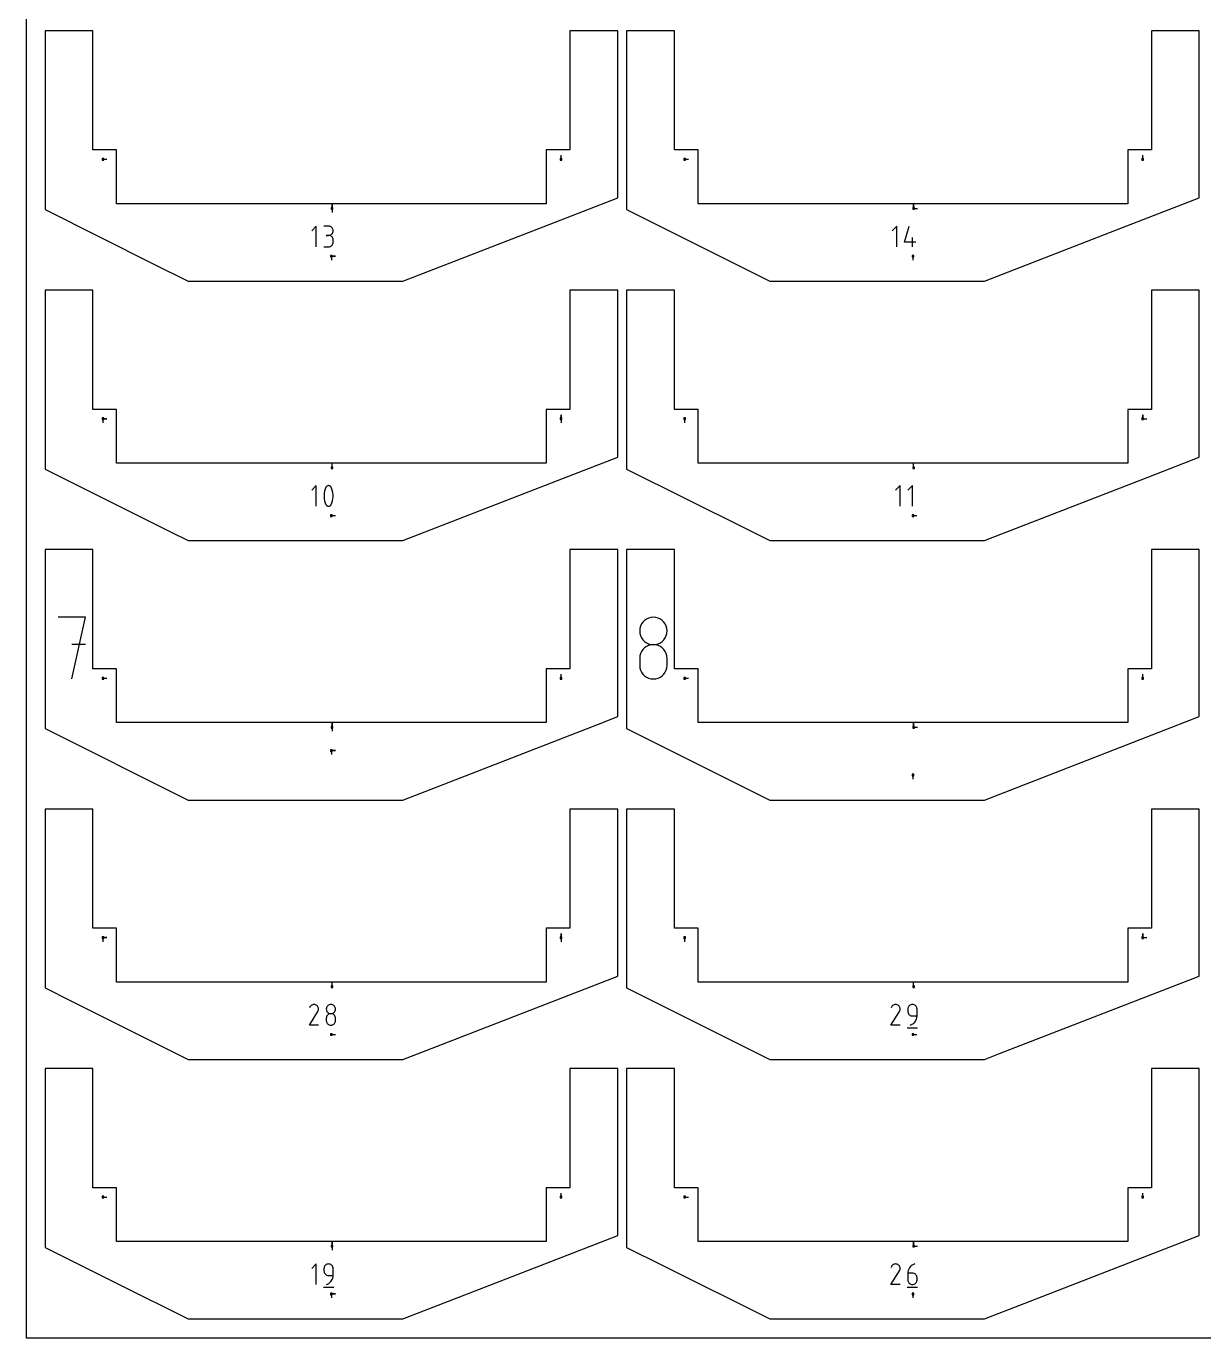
# Model space of a CAD drawing. Extents: x 0 to 800, y 0 to 1000.
# Drawn here: x 0 to 417.8, y 0 to 465.5 of the extents above; entities that cross this region are included whole.
import ezdxf

# ---------------------------------------------------------------- set-up
doc = ezdxf.new("R2010")
doc.units = 0

msp = doc.modelspace()

# ---------------------------------------------------------------- linework, layer by layer
at = {"layer": 'annotation', "color": 1}
for p, q in [((189.785636, 418.22689), (189.785636, 419.65564)), ((396.160648, 418.22689), (396.160648, 419.65564)), ((27.225626, 418.22689), (28.654376, 418.22689)), ((233.600639, 418.22689), (235.029389, 418.22689)), ((108.505631, 400.817306), (108.505631, 402.246056)), ((108.505631, 400.817306), (108.505631, 402.246056)), ((108.505631, 402.246056), (108.505631, 400.817306)), ((108.505631, 400.817306), (108.505631, 399.388556)), ((314.880643, 400.817306), (314.880643, 402.246056)), ((314.880643, 400.817306), (314.880643, 402.246056)), ((314.880643, 402.246056), (314.880643, 400.817306)), ((314.880643, 400.817306), (316.309393, 400.817306)), ((102.908386, 394.497622), (101.28196, 392.870738)), ((102.908386, 387.18169), (102.908386, 394.497622)), ((107.276221, 394.489134), (105.651631, 394.489134)), ((107.276221, 391.239954), (106.462779, 391.239954)), ((106.462779, 391.239954), (107.276221, 391.239954)), ((107.568407, 394.462908), (107.276221, 394.489134)), ((107.276221, 391.239954), (107.568407, 391.266186)), ((107.568407, 391.213728), (107.276221, 391.239954)), ((107.276221, 391.239954), (107.276221, 391.239954)), ((107.843345, 394.387328), (107.568407, 394.462908)), ((107.568407, 391.266186), (107.843345, 391.34181)), ((107.843345, 391.138148), (107.568407, 391.213728)), ((108.09646, 394.267044), (107.843345, 394.387328)), ((107.843345, 391.34181), (108.09646, 391.462214)), ((108.09646, 391.017863), (107.843345, 391.138148)), ((108.32318, 394.106702), (108.09646, 394.267044)), ((108.09646, 391.462214), (108.32318, 391.622788)), ((108.32318, 390.857522), (108.09646, 391.017863)), ((108.518933, 393.910953), (108.32318, 394.106702)), ((108.32318, 391.622788), (108.518933, 391.818922)), ((108.679145, 393.684443), (108.518933, 393.910953)), ((108.518933, 391.818922), (108.679145, 392.046004)), ((108.799244, 393.431822), (108.679145, 393.684443)), ((108.679145, 392.046004), (108.799244, 392.299425)), ((108.874657, 393.157737), (108.799244, 393.431822)), ((108.799244, 392.299425), (108.874657, 392.574573)), ((108.900811, 392.866838), (108.874657, 393.157737)), ((108.874657, 392.574573), (108.900811, 392.866838)), ((108.900811, 392.866838), (108.900811, 392.866838)), ((308.876906, 394.497622), (307.250481, 392.870738)), ((308.876906, 387.18169), (308.876906, 394.497622)), ((311.620151, 388.808115), (313.242448, 394.497622)), ((105.651631, 387.181919), (107.276221, 387.181919)), ((107.276221, 387.181919), (107.568407, 387.20813)), ((107.276221, 387.181919), (107.276221, 387.181919)), ((107.568407, 387.20813), (107.843345, 387.283672)), ((107.843345, 387.283672), (108.09646, 387.403908)), ((108.09646, 387.403908), (108.32318, 387.5642)), ((108.518933, 390.661772), (108.32318, 390.857522)), ((108.32318, 387.5642), (108.518933, 387.759912)), ((108.679145, 390.435263), (108.518933, 390.661772)), ((108.518933, 387.759912), (108.679145, 387.986406)), ((108.799244, 390.182641), (108.679145, 390.435263)), ((108.679145, 387.986406), (108.799244, 388.239046)), ((108.874657, 389.908557), (108.799244, 390.182641)), ((108.799244, 388.239046), (108.874657, 388.513195)), ((108.900811, 389.617658), (108.874657, 389.908557)), ((108.874657, 388.513195), (108.900811, 388.804215)), ((108.900811, 388.804215), (108.900811, 389.617658)), ((108.900811, 389.617658), (108.900811, 389.617658)), ((315.682315, 388.808115), (311.620151, 388.808115)), ((314.464675, 387.18169), (314.464675, 390.43087)), ((108.267506, 383.857514), (109.696256, 383.857514)), ((108.267506, 383.857514), (109.696256, 383.857514)), ((109.696256, 383.857514), (108.267506, 383.857514)), ((108.267506, 383.857514), (108.267506, 382.428764)), ((314.642519, 383.857514), (314.642518, 382.428764)), ((27.225626, 326.151887), (28.654376, 326.151887)), ((27.225626, 326.151887), (28.654376, 326.151887)), ((28.654376, 326.151887), (27.225626, 326.151887)), ((27.225626, 326.151887), (27.225626, 324.723137)), ((189.785636, 326.151887), (189.785636, 327.580637)), ((189.785636, 326.151887), (189.785636, 327.580637)), ((189.785636, 327.580637), (189.785636, 326.151887)), ((189.785636, 326.151887), (189.785636, 324.723137)), ((233.600639, 326.151887), (233.600638, 324.723137)), ((396.160648, 326.151887), (396.160648, 327.580637)), ((396.160648, 326.151887), (396.160648, 327.580637)), ((396.160648, 327.580637), (396.160648, 326.151887)), ((396.160648, 326.151887), (397.589398, 326.151887)), ((108.505631, 308.742303), (108.505631, 310.171053)), ((314.880643, 308.742303), (314.880643, 310.171053)), ((102.915565, 302.422618), (101.289139, 300.795734)), ((102.915565, 295.106686), (102.915565, 302.422618)), ((105.729473, 299.812878), (105.659362, 299.112244)), ((105.659362, 299.112244), (105.659362, 298.408718)), ((105.659362, 298.408718), (105.729473, 297.70771)), ((105.869694, 300.505209), (105.729473, 299.812878)), ((106.080025, 301.183824), (105.869694, 300.505209)), ((106.360468, 301.843314), (106.080025, 301.183824)), ((106.454907, 302.000363), (106.360468, 301.843314)), ((106.360468, 301.843314), (106.360468, 301.843314)), ((106.572604, 302.134196), (106.454907, 302.000363)), ((106.709661, 302.243519), (106.572604, 302.134196)), ((106.862181, 302.327036), (106.709661, 302.243519)), ((107.026267, 302.383452), (106.862181, 302.327036)), ((107.198022, 302.411471), (107.026267, 302.383452)), ((107.373549, 302.4098), (107.198022, 302.411471)), ((107.548952, 302.377142), (107.373549, 302.4098)), ((107.720334, 302.312202), (107.548952, 302.377142)), ((107.785941, 302.277726), (107.720334, 302.312202)), ((107.720334, 302.312202), (107.720334, 302.312202)), ((107.848898, 302.238125), (107.785941, 302.277726)), ((107.908898, 302.193714), (107.848898, 302.238125)), ((107.965636, 302.144806), (107.908898, 302.193714)), ((108.018805, 302.091713), (107.965636, 302.144806)), ((108.0681, 302.03475), (108.018805, 302.091713)), ((108.113214, 301.974231), (108.0681, 302.03475)), ((108.153843, 301.910467), (108.113214, 301.974231)), ((108.18968, 301.843773), (108.153843, 301.910467)), ((108.471482, 301.182924), (108.18968, 301.843773)), ((108.18968, 301.843773), (108.18968, 301.843773)), ((108.682833, 300.503289), (108.471482, 301.182924)), ((108.823734, 299.810278), (108.682833, 300.503289)), ((108.894184, 299.109304), (108.823734, 299.810278)), ((108.823734, 297.70511), (108.894184, 298.405778)), ((108.894184, 298.405778), (108.894184, 299.109304)), ((310.094775, 302.422618), (308.46835, 300.795734)), ((310.094775, 295.106686), (310.094775, 302.422618)), ((314.464675, 302.422618), (312.83825, 300.795734)), ((314.464675, 295.106686), (314.464675, 302.422618)), ((105.729473, 297.70771), (105.869694, 297.014631)), ((105.869694, 297.014631), (106.080025, 296.334894)), ((106.080025, 296.334894), (106.360468, 295.673909)), ((106.360468, 295.673909), (106.360468, 295.673909)), ((106.360468, 295.673909), (106.396174, 295.607348)), ((106.396174, 295.607348), (106.436503, 295.543902)), ((106.436503, 295.543902), (106.481283, 295.483764)), ((106.481283, 295.483764), (106.530346, 295.427127)), ((106.530346, 295.427127), (106.583521, 295.374182)), ((106.583521, 295.374182), (106.640638, 295.325123)), ((106.640638, 295.325123), (106.701527, 295.280143)), ((106.701527, 295.280143), (106.766019, 295.239433)), ((106.766019, 295.239433), (106.833943, 295.203186)), ((106.833943, 295.203186), (106.833943, 295.203186)), ((106.833943, 295.203186), (107.003975, 295.139624)), ((107.003975, 295.139624), (107.178356, 295.108045)), ((107.178356, 295.108045), (107.353145, 295.107162)), ((107.353145, 295.107162), (107.5244, 295.135687)), ((107.5244, 295.135687), (107.688178, 295.192333)), ((107.688178, 295.192333), (107.840538, 295.275812)), ((107.840538, 295.275812), (107.977536, 295.384835)), ((107.977536, 295.384835), (108.095231, 295.518117)), ((108.095231, 295.518117), (108.18968, 295.674368)), ((108.18968, 295.674368), (108.471482, 296.333994)), ((108.18968, 295.674368), (108.18968, 295.674368)), ((108.471482, 296.333994), (108.682833, 297.012711)), ((108.682833, 297.012711), (108.823734, 297.70511)), ((108.267506, 291.78251), (109.696256, 291.78251)), ((314.642519, 291.78251), (316.071268, 291.78251)), ((21.059816, 255.767359), (11.299888, 255.767359)), ((16.18054, 233.819563), (21.059816, 255.767359)), ((217.760425, 251.74633), (217.681782, 250.873631)), ((217.987116, 252.568583), (217.760425, 251.74633)), ((218.348002, 253.326447), (217.987116, 252.568583)), ((218.829228, 254.005976), (218.348002, 253.326447)), ((219.41694, 254.593225), (218.829228, 254.005976)), ((220.097282, 255.074249), (219.41694, 254.593225)), ((220.856402, 255.435103), (220.097282, 255.074249)), ((221.680443, 255.661841), (220.856402, 255.435103)), ((222.555553, 255.74052), (221.680443, 255.661841)), ((223.430662, 255.661841), (222.555553, 255.74052)), ((222.555553, 255.74052), (222.555553, 255.74052)), ((224.254704, 255.435103), (223.430662, 255.661841)), ((225.013823, 255.074249), (224.254704, 255.435103)), ((225.694166, 254.593225), (225.013823, 255.074249)), ((226.281877, 254.005976), (225.694166, 254.593225)), ((226.763103, 253.326447), (226.281877, 254.005976)), ((227.123989, 252.568583), (226.763103, 253.326447)), ((227.350681, 251.74633), (227.123989, 252.568583)), ((227.429323, 250.873631), (227.350681, 251.74633)), ((217.681782, 250.873631), (217.681782, 250.873631)), ((217.681782, 250.873631), (217.76047, 249.996836)), ((217.76047, 249.996836), (217.987275, 249.171392)), ((217.987275, 249.171392), (218.348308, 248.41113)), ((218.348308, 248.41113), (218.829681, 247.729883)), ((218.829681, 247.729883), (219.417506, 247.141482)), ((219.417506, 247.141482), (220.097894, 246.65976)), ((225.013211, 246.65976), (225.693599, 247.141482)), ((225.693599, 247.141482), (226.281424, 247.729883)), ((226.281424, 247.729883), (226.762797, 248.41113)), ((226.762797, 248.41113), (227.12383, 249.171392)), ((227.12383, 249.171392), (227.350635, 249.996836)), ((227.350635, 249.996836), (227.429323, 250.873631)), ((227.429323, 250.873631), (227.429323, 250.873631)), ((21.059816, 245.993667), (16.18054, 245.993667)), ((217.987116, 242.815214), (217.760425, 241.990088)), ((218.348002, 243.575235), (217.987116, 242.815214)), ((218.829228, 244.256311), (218.348002, 243.575235)), ((219.41694, 244.844596), (218.829228, 244.256311)), ((220.097282, 245.326249), (219.41694, 244.844596)), ((220.856402, 245.687426), (220.097282, 245.326249)), ((220.097894, 246.65976), (220.856957, 246.298547)), ((221.680443, 245.914283), (220.856402, 245.687426)), ((220.856957, 246.298547), (221.680806, 246.071676)), ((222.555553, 245.992979), (221.680443, 245.914283)), ((221.680806, 246.071676), (222.555553, 245.992979)), ((222.555553, 245.992979), (223.430299, 246.071676)), ((223.430662, 245.914329), (222.555553, 245.992979)), ((222.555553, 245.992979), (222.555553, 245.992979)), ((222.555553, 245.992979), (222.555553, 245.992979)), ((223.430299, 246.071676), (224.254148, 246.298547)), ((224.254704, 245.687584), (223.430662, 245.914329)), ((224.254148, 246.298547), (225.013211, 246.65976)), ((225.013823, 245.326555), (224.254704, 245.687584)), ((225.694166, 244.845049), (225.013823, 245.326555)), ((226.281877, 244.256877), (225.694166, 244.845049)), ((226.763103, 243.575847), (226.281877, 244.256877)), ((227.123989, 242.815769), (226.763103, 243.575847)), ((227.350681, 241.990451), (227.123989, 242.815769)), ((217.760425, 241.990088), (217.681782, 241.113703)), ((217.681782, 241.113703), (217.681782, 238.685764)), ((217.681782, 238.685764), (217.681782, 238.685764)), ((217.681782, 238.685764), (217.76047, 237.809441)), ((217.76047, 237.809441), (217.987275, 236.985261)), ((227.12383, 236.985261), (227.350635, 237.809441)), ((227.350635, 237.809441), (227.429323, 238.685764)), ((227.429323, 241.113703), (227.350681, 241.990451)), ((227.429323, 238.685764), (227.429323, 241.113703)), ((227.429323, 241.113703), (227.429323, 241.113703)), ((27.225626, 234.076883), (28.654376, 234.076883)), ((189.785636, 234.076883), (189.785636, 235.505633)), ((217.987275, 236.985261), (218.348308, 236.226831)), ((218.348308, 236.226831), (218.829681, 235.547755)), ((218.829681, 235.547755), (219.417506, 234.961639)), ((219.417506, 234.961639), (220.097894, 234.482088)), ((220.097894, 234.482088), (220.856957, 234.122707)), ((220.856957, 234.122707), (221.680806, 233.897101)), ((221.680806, 233.897101), (222.555553, 233.818875)), ((222.555553, 233.818875), (223.430299, 233.897101)), ((222.555553, 233.818875), (222.555553, 233.818875)), ((223.430299, 233.897101), (224.254148, 234.122707)), ((224.254148, 234.122707), (225.013211, 234.482088)), ((225.013211, 234.482088), (225.693599, 234.961639)), ((225.693599, 234.961639), (226.281424, 235.547755)), ((226.281424, 235.547755), (226.762797, 236.226831)), ((226.762797, 236.226831), (227.12383, 236.985261)), ((233.600639, 234.076883), (235.029389, 234.076883)), ((396.160648, 234.076883), (396.160648, 235.505633)), ((108.505631, 216.6673), (108.505631, 218.096049)), ((108.505631, 216.6673), (108.505631, 218.096049)), ((108.505631, 218.096049), (108.505631, 216.6673)), ((108.505631, 216.6673), (108.505631, 215.23855)), ((314.880643, 216.667299), (314.880643, 218.096049)), ((314.880643, 216.667299), (314.880643, 218.096049)), ((314.880643, 218.096049), (314.880643, 216.667299)), ((314.880643, 216.667299), (316.309393, 216.667299)), ((108.267506, 208.369996), (109.696256, 208.369996)), ((108.267506, 208.369996), (109.696256, 208.369996)), ((109.696256, 208.369996), (108.267506, 208.369996)), ((108.267506, 208.369996), (108.267506, 206.941246)), ((314.642519, 199.707507), (314.642518, 198.278757)), ((27.225626, 142.00188), (28.654376, 142.00188)), ((27.225626, 142.00188), (28.654376, 142.00188)), ((28.654376, 142.00188), (27.225626, 142.00188)), ((27.225626, 142.00188), (27.225626, 140.57313)), ((189.785636, 142.00188), (189.785636, 143.43063)), ((189.785636, 142.00188), (189.785636, 143.43063)), ((189.785636, 143.43063), (189.785636, 142.00188)), ((189.785636, 142.00188), (189.785636, 140.57313)), ((233.600639, 142.00188), (233.600638, 140.57313)), ((396.160648, 142.00188), (396.160648, 143.43063)), ((396.160648, 142.00188), (396.160648, 143.43063)), ((396.160648, 143.43063), (396.160648, 142.00188)), ((396.160648, 142.00188), (397.589398, 142.00188)), ((108.505631, 124.592296), (108.505631, 126.021046)), ((314.880643, 124.592296), (314.880643, 126.021046)), ((100.688281, 117.45911), (100.474941, 117.049866)), ((100.857582, 117.699183), (100.688281, 117.45911)), ((101.060707, 117.899588), (100.857582, 117.699183)), ((101.291476, 118.05872), (101.060707, 117.899588)), ((101.543712, 118.174975), (101.291476, 118.05872)), ((101.811237, 118.246748), (101.543712, 118.174975)), ((102.087875, 118.272433), (101.811237, 118.246748)), ((102.367446, 118.250427), (102.087875, 118.272433)), ((102.643773, 118.179124), (102.367446, 118.250427)), ((102.91068, 118.056919), (102.643773, 118.179124)), ((103.149398, 117.887406), (102.91068, 118.056919)), ((102.91068, 118.056919), (102.91068, 118.056919)), ((103.348993, 117.68399), (103.149398, 117.887406)), ((103.50769, 117.452908), (103.348993, 117.68399)), ((103.623712, 117.200392), (103.50769, 117.452908)), ((103.695287, 116.932678), (103.623712, 117.200392)), ((103.625573, 116.100686), (103.697992, 116.376591)), ((103.720638, 116.655999), (103.695287, 116.932678)), ((103.697992, 116.376591), (103.720638, 116.655999)), ((106.489775, 116.932268), (106.46356, 116.641369)), ((106.46356, 116.641369), (106.46356, 116.641369)), ((106.46356, 116.641369), (106.48979, 116.349104)), ((106.565338, 117.206353), (106.489775, 116.932268)), ((106.685634, 117.458974), (106.565338, 117.206353)), ((106.846042, 117.685484), (106.685634, 117.458974)), ((107.041946, 117.881234), (106.846042, 117.685484)), ((107.268727, 118.041575), (107.041946, 117.881234)), ((107.521767, 118.16186), (107.268727, 118.041575)), ((107.796447, 118.237439), (107.521767, 118.16186)), ((108.088151, 118.263665), (107.796447, 118.237439)), ((108.379854, 118.237439), (108.088151, 118.263665)), ((108.088151, 118.263665), (108.088151, 118.263665)), ((108.654534, 118.16186), (108.379854, 118.237439)), ((108.907574, 118.041575), (108.654534, 118.16186)), ((109.134355, 117.881234), (108.907574, 118.041575)), ((109.330259, 117.685484), (109.134355, 117.881234)), ((109.490667, 117.458974), (109.330259, 117.685484)), ((109.610963, 117.206353), (109.490667, 117.458974)), ((109.686527, 116.932268), (109.610963, 117.206353)), ((109.686511, 116.349104), (109.712741, 116.641369)), ((109.712741, 116.641369), (109.686527, 116.932268)), ((109.712741, 116.641369), (109.712741, 116.641369)), ((307.063293, 117.45911), (306.849954, 117.049866)), ((307.232595, 117.699183), (307.063293, 117.45911)), ((307.435719, 117.899588), (307.232595, 117.699183)), ((307.666488, 118.05872), (307.435719, 117.899588)), ((307.918724, 118.174975), (307.666488, 118.05872)), ((308.18625, 118.246748), (307.918724, 118.174975)), ((308.462887, 118.272433), (308.18625, 118.246748)), ((308.742458, 118.250427), (308.462887, 118.272433)), ((309.018786, 118.179124), (308.742458, 118.250427)), ((309.285692, 118.056919), (309.018786, 118.179124)), ((309.524411, 117.887406), (309.285692, 118.056919)), ((309.285692, 118.056919), (309.285692, 118.056919)), ((309.724006, 117.68399), (309.524411, 117.887406)), ((309.882702, 117.452908), (309.724006, 117.68399)), ((309.998725, 117.200392), (309.882702, 117.452908)), ((310.070299, 116.932678), (309.998725, 117.200392)), ((310.000585, 116.100686), (310.073004, 116.376591)), ((310.09565, 116.655999), (310.070299, 116.932678)), ((310.073004, 116.376591), (310.09565, 116.655999)), ((312.864343, 116.937993), (312.838114, 116.645728)), ((312.838114, 116.645728), (312.838114, 115.832286)), ((312.939945, 117.213141), (312.864343, 116.937993)), ((313.060289, 117.466561), (312.939945, 117.213141)), ((313.220747, 117.693644), (313.060289, 117.466561)), ((313.416689, 117.889777), (313.220747, 117.693644)), ((313.643485, 118.050351), (313.416689, 117.889777)), ((313.896506, 118.170756), (313.643485, 118.050351)), ((314.171122, 118.246379), (313.896506, 118.170756)), ((314.462704, 118.272612), (314.171122, 118.246379)), ((314.754891, 118.246379), (314.462704, 118.272612)), ((314.462704, 118.272612), (314.462704, 118.272612)), ((315.029828, 118.170756), (314.754891, 118.246379)), ((315.282943, 118.050351), (315.029828, 118.170756)), ((315.509664, 117.889777), (315.282943, 118.050351)), ((315.705416, 117.693644), (315.509664, 117.889777)), ((315.865629, 117.466561), (315.705416, 117.693644)), ((315.985728, 117.213141), (315.865629, 117.466561)), ((316.061141, 116.937993), (315.985728, 117.213141)), ((316.087294, 116.645728), (316.061141, 116.937993)), ((316.087294, 114.20586), (316.087294, 116.645728)), ((316.087294, 116.645728), (316.087294, 116.645728)), ((100.470353, 110.95662), (103.472702, 115.790017)), ((103.472702, 115.790017), (103.476292, 115.794458)), ((103.472702, 115.790017), (103.472702, 115.790017)), ((103.476292, 115.794458), (103.479733, 115.798937)), ((103.479733, 115.798937), (103.483051, 115.803492)), ((103.483051, 115.803492), (103.486266, 115.80816)), ((103.486266, 115.80816), (103.489402, 115.812979)), ((103.489402, 115.812979), (103.492482, 115.817986)), ((103.492482, 115.817986), (103.495527, 115.823221)), ((103.495527, 115.823221), (103.498561, 115.828719)), ((103.498561, 115.828719), (103.501606, 115.83452)), ((103.501606, 115.83452), (103.625573, 116.100686)), ((103.501606, 115.83452), (103.501606, 115.83452)), ((106.489775, 113.680188), (106.46356, 113.38806)), ((106.46356, 113.38806), (106.46356, 112.578747)), ((106.46356, 112.578747), (106.46356, 112.578747)), ((106.46356, 112.578747), (106.48979, 112.286639)), ((106.565338, 113.95523), (106.489775, 113.680188)), ((106.48979, 116.349104), (106.565391, 116.073956)), ((106.48979, 112.286639), (106.565391, 112.011912)), ((106.685634, 114.20857), (106.565338, 113.95523)), ((106.565391, 116.073956), (106.685736, 115.820535)), ((106.565391, 112.011912), (106.685736, 111.759102)), ((106.846042, 114.435596), (106.685634, 114.20857)), ((106.685736, 115.820535), (106.846193, 115.593453)), ((106.685736, 111.759102), (106.846193, 111.532744)), ((107.041946, 114.631691), (106.846042, 114.435596)), ((106.846193, 115.593453), (107.042135, 115.397319)), ((107.268727, 114.792242), (107.041946, 114.631691)), ((107.042135, 115.397319), (107.268931, 115.236745)), ((107.521767, 114.912634), (107.268727, 114.792242)), ((107.268931, 115.236745), (107.521952, 115.116341)), ((107.796447, 114.988253), (107.521767, 114.912634)), ((107.521952, 115.116341), (107.796568, 115.040717)), ((108.088151, 115.014485), (107.796447, 114.988253)), ((107.796568, 115.040717), (108.088151, 115.014485)), ((108.088151, 115.014485), (108.379733, 115.040717)), ((108.379854, 114.988268), (108.088151, 115.014485)), ((108.088151, 115.014485), (108.088151, 115.014485)), ((108.088151, 115.014485), (108.088151, 115.014485)), ((108.379733, 115.040717), (108.654349, 115.116341)), ((108.654534, 114.912687), (108.379854, 114.988268)), ((108.654349, 115.116341), (108.90737, 115.236745)), ((108.907574, 114.792344), (108.654534, 114.912687)), ((108.90737, 115.236745), (109.134166, 115.397319)), ((109.134355, 114.631842), (108.907574, 114.792344)), ((109.134166, 115.397319), (109.330108, 115.593453)), ((109.330259, 114.435784), (109.134355, 114.631842)), ((109.330108, 115.593453), (109.490565, 115.820535)), ((109.330108, 111.532744), (109.490565, 111.759102)), ((109.490667, 114.208774), (109.330259, 114.435784)), ((109.490565, 115.820535), (109.61091, 116.073956)), ((109.490565, 111.759102), (109.61091, 112.011912)), ((109.610963, 113.955415), (109.490667, 114.208774)), ((109.61091, 116.073956), (109.686511, 116.349104)), ((109.61091, 112.011912), (109.686511, 112.286639)), ((109.686527, 113.680309), (109.610963, 113.955415)), ((109.686511, 112.286639), (109.712741, 112.578747)), ((109.712741, 113.38806), (109.686527, 113.680309)), ((109.712741, 112.578747), (109.712741, 113.38806)), ((109.712741, 113.38806), (109.712741, 113.38806)), ((306.845366, 110.95662), (309.847715, 115.790017)), ((309.847715, 115.790017), (309.851304, 115.794458)), ((309.847715, 115.790017), (309.847715, 115.790017)), ((309.851304, 115.794458), (309.854746, 115.798937)), ((309.854746, 115.798937), (309.858063, 115.803492)), ((309.858063, 115.803492), (309.861278, 115.80816)), ((309.861278, 115.80816), (309.864414, 115.812979)), ((309.864414, 115.812979), (309.867494, 115.817986)), ((309.867494, 115.817986), (309.870539, 115.823221)), ((309.870539, 115.823221), (309.873573, 115.828719)), ((309.873573, 115.828719), (309.876619, 115.83452)), ((309.876619, 115.83452), (310.000585, 116.100686)), ((309.876619, 115.83452), (309.876619, 115.83452)), ((312.838114, 115.832286), (312.838114, 115.832286)), ((312.838114, 115.832286), (312.864343, 115.540036)), ((312.864343, 115.540036), (312.939945, 115.26493)), ((312.939945, 115.26493), (313.060289, 115.011571)), ((313.060289, 115.011571), (313.220747, 114.784561)), ((313.220747, 114.784561), (313.416689, 114.588503)), ((313.416689, 114.588503), (313.643485, 114.428002)), ((313.643485, 114.428002), (313.896506, 114.307658)), ((313.896506, 114.307658), (314.171122, 114.232077)), ((314.171122, 114.232077), (314.462704, 114.20586)), ((314.462704, 114.20586), (316.087294, 114.20586)), ((314.924608, 111.652756), (315.261512, 111.990652)), ((315.261512, 111.990652), (315.547042, 112.371547)), ((315.547042, 112.371547), (315.776793, 112.789478)), ((315.776793, 112.789478), (315.946356, 113.238482)), ((315.946356, 113.238482), (316.051325, 113.712597)), ((316.051325, 113.712597), (316.087294, 114.20586)), ((103.719534, 110.95662), (100.470353, 110.95662)), ((106.846193, 111.532744), (107.042135, 111.337372)), ((107.042135, 111.337372), (107.268931, 111.177521)), ((107.268931, 111.177521), (107.521952, 111.057727)), ((107.521952, 111.057727), (107.796568, 110.982526)), ((107.796568, 110.982526), (108.088151, 110.95645)), ((108.088151, 110.95645), (108.379733, 110.982526)), ((108.088151, 110.95645), (108.088151, 110.95645)), ((108.267506, 107.632504), (109.696256, 107.632504)), ((108.379733, 110.982526), (108.654349, 111.057727)), ((108.654349, 111.057727), (108.90737, 111.177521)), ((108.90737, 111.177521), (109.134166, 111.337372)), ((109.134166, 111.337372), (109.330108, 111.532744)), ((310.094546, 110.95662), (306.845366, 110.95662)), ((312.635098, 110.042188), (316.293063, 110.042188)), ((313.649721, 110.95668), (314.114306, 111.129807)), ((313.649721, 110.95668), (313.649721, 110.95668)), ((314.114306, 111.129807), (314.540737, 111.36382)), ((314.540737, 111.36382), (314.924608, 111.652756)), ((314.642519, 107.632504), (316.071268, 107.632504)), ((189.785636, 49.926877), (189.785636, 51.355627)), ((396.160648, 49.926877), (396.160648, 51.355627)), ((27.225626, 49.926877), (28.654376, 49.926877)), ((233.600639, 49.926877), (235.029389, 49.926877)), ((108.505631, 32.517293), (108.505631, 33.946043)), ((108.505631, 32.517293), (108.505631, 33.946043)), ((108.505631, 33.946043), (108.505631, 32.517293)), ((314.880643, 32.517293), (314.880643, 33.946043)), ((314.880643, 32.517293), (314.880643, 33.946043)), ((314.880643, 33.946043), (314.880643, 32.517293)), ((108.505631, 32.517293), (108.505631, 31.088543)), ((314.880643, 32.517293), (316.309393, 32.517293)), ((102.908386, 26.197608), (101.28196, 24.570724)), ((102.908386, 18.881676), (102.908386, 26.197608)), ((105.677401, 24.862989), (105.651172, 24.570724)), ((105.651172, 24.570724), (105.651172, 23.757282)), ((105.651172, 23.757282), (105.651172, 23.757282)), ((105.651172, 23.757282), (105.677401, 23.465033)), ((105.753003, 25.138137), (105.677401, 24.862989)), ((105.677401, 23.465033), (105.753003, 23.189927)), ((105.873347, 25.391558), (105.753003, 25.138137)), ((106.033805, 25.61864), (105.873347, 25.391558)), ((106.229747, 25.814774), (106.033805, 25.61864)), ((106.456543, 25.975348), (106.229747, 25.814774)), ((106.709563, 26.095752), (106.456543, 25.975348)), ((106.98418, 26.171376), (106.709563, 26.095752)), ((107.275762, 26.197608), (106.98418, 26.171376)), ((107.567948, 26.171376), (107.275762, 26.197608)), ((107.275762, 26.197608), (107.275762, 26.197608)), ((107.842886, 26.095752), (107.567948, 26.171376)), ((108.096001, 25.975348), (107.842886, 26.095752)), ((108.322722, 25.814774), (108.096001, 25.975348)), ((108.518474, 25.61864), (108.322722, 25.814774)), ((108.678687, 25.391558), (108.518474, 25.61864)), ((108.798786, 25.138137), (108.678687, 25.391558)), ((108.874198, 24.862989), (108.798786, 25.138137)), ((108.900352, 24.570724), (108.874198, 24.862989)), ((108.900352, 22.130857), (108.900352, 24.570724)), ((108.900352, 24.570724), (108.900352, 24.570724)), ((306.845366, 18.881617), (309.847715, 23.715014)), ((307.063293, 25.384107), (306.849954, 24.974862)), ((307.232595, 25.62418), (307.063293, 25.384107)), ((307.435719, 25.824585), (307.232595, 25.62418)), ((307.666488, 25.983717), (307.435719, 25.824585)), ((307.918724, 26.099972), (307.666488, 25.983717)), ((308.18625, 26.171744), (307.918724, 26.099972)), ((308.462887, 26.19743), (308.18625, 26.171744)), ((308.742458, 26.175424), (308.462887, 26.19743)), ((309.018786, 26.10412), (308.742458, 26.175424)), ((309.285692, 25.981916), (309.018786, 26.10412)), ((309.524411, 25.812402), (309.285692, 25.981916)), ((309.285692, 25.981916), (309.285692, 25.981916)), ((309.724006, 25.608987), (309.524411, 25.812402)), ((309.882702, 25.377905), (309.724006, 25.608987)), ((309.847715, 23.715014), (309.851304, 23.719455)), ((309.847715, 23.715014), (309.847715, 23.715014)), ((309.851304, 23.719455), (309.854746, 23.723934)), ((309.854746, 23.723934), (309.858063, 23.728489)), ((309.858063, 23.728489), (309.861278, 23.733156)), ((309.861278, 23.733156), (309.864414, 23.737975)), ((309.864414, 23.737975), (309.867494, 23.742983)), ((309.867494, 23.742983), (309.870539, 23.748217)), ((309.870539, 23.748217), (309.873573, 23.753716)), ((309.873573, 23.753716), (309.876619, 23.759517)), ((309.876619, 23.759517), (310.000585, 24.025683)), ((309.876619, 23.759517), (309.876619, 23.759517)), ((309.998725, 25.125389), (309.882702, 25.377905)), ((310.070299, 24.857675), (309.998725, 25.125389)), ((310.000585, 24.025683), (310.073004, 24.301587)), ((310.09565, 24.580996), (310.070299, 24.857675)), ((310.073004, 24.301587), (310.09565, 24.580996)), ((312.874546, 23.43421), (312.838573, 22.939711)), ((312.979541, 23.909326), (312.874546, 23.43421)), ((313.149176, 24.359169), (312.979541, 23.909326)), ((313.379066, 24.777848), (313.149176, 24.359169)), ((313.664827, 25.159472), (313.379066, 24.777848)), ((314.002075, 25.498151), (313.664827, 25.159472)), ((314.386425, 25.787994), (314.002075, 25.498151)), ((314.813495, 26.02311), (314.386425, 25.787994)), ((315.278899, 26.197608), (314.813495, 26.02311)), ((315.278899, 26.197608), (315.278899, 26.197608)), ((105.753003, 23.189927), (105.873347, 22.936567)), ((105.873347, 22.936567), (106.033805, 22.709557)), ((106.033805, 22.709557), (106.229747, 22.5135)), ((106.229747, 22.5135), (106.456543, 22.352998)), ((106.456543, 22.352998), (106.709563, 22.232655)), ((106.462779, 18.881676), (106.927364, 19.054804)), ((106.462779, 18.881676), (106.462779, 18.881676)), ((106.709563, 22.232655), (106.98418, 22.157074)), ((106.927364, 19.054804), (107.353795, 19.288816)), ((106.98418, 22.157074), (107.275762, 22.130857)), ((107.275762, 22.130857), (108.900352, 22.130857)), ((107.353795, 19.288816), (107.737666, 19.577752)), ((107.737666, 19.577752), (108.07457, 19.915649)), ((108.07457, 19.915649), (108.3601, 20.296544)), ((108.3601, 20.296544), (108.58985, 20.714474)), ((108.58985, 20.714474), (108.759414, 21.163478)), ((108.759414, 21.163478), (108.864383, 21.637593)), ((108.864383, 21.637593), (108.900352, 22.130857)), ((310.094546, 18.881617), (306.845366, 18.881617)), ((312.838573, 22.939711), (312.838573, 20.508102)), ((314.463163, 22.939711), (312.838573, 22.939711)), ((312.838573, 20.508102), (312.838573, 20.508102)), ((312.838573, 20.508102), (312.864802, 20.215852)), ((312.864802, 20.215852), (312.940404, 19.940746)), ((312.940404, 19.940746), (313.060748, 19.687387)), ((313.060748, 19.687387), (313.221206, 19.460377)), ((313.221206, 19.460377), (313.417147, 19.26432)), ((313.417147, 19.26432), (313.643943, 19.103818)), ((313.643943, 19.103818), (313.896964, 18.983475)), ((313.896964, 18.983475), (314.171581, 18.907893)), ((314.171581, 18.907893), (314.463163, 18.881676)), ((314.755349, 22.913636), (314.463163, 22.939711)), ((314.463163, 18.881676), (314.755349, 18.907893)), ((314.463163, 18.881676), (314.463163, 18.881676)), ((315.030287, 22.838434), (314.755349, 22.913636)), ((314.755349, 18.907893), (315.030287, 18.983475)), ((315.283402, 22.71864), (315.030287, 22.838434)), ((315.030287, 18.983475), (315.283402, 19.103818)), ((315.510122, 22.55879), (315.283402, 22.71864)), ((315.283402, 19.103818), (315.510122, 19.26432)), ((315.705875, 22.363418), (315.510122, 22.55879)), ((315.510122, 19.26432), (315.705875, 19.460377)), ((315.866088, 22.137059), (315.705875, 22.363418)), ((315.705875, 19.460377), (315.866088, 19.687387)), ((315.986187, 21.884249), (315.866088, 22.137059)), ((315.866088, 19.687387), (315.986187, 19.940746)), ((316.061599, 21.609523), (315.986187, 21.884249)), ((315.986187, 19.940746), (316.061599, 20.215852)), ((316.087753, 21.317415), (316.061599, 21.609523)), ((316.061599, 20.215852), (316.087753, 20.508102)), ((316.087753, 20.508102), (316.087753, 21.317415)), ((316.087753, 21.317415), (316.087753, 21.317415)), ((105.448155, 17.967185), (109.106121, 17.967185)), ((108.267506, 15.5575), (109.696256, 15.5575)), ((108.267506, 15.5575), (109.696256, 15.5575)), ((109.696256, 15.5575), (108.267506, 15.5575)), ((108.267506, 15.5575), (108.267506, 14.12875)), ((312.635098, 17.967185), (316.293063, 17.967185)), ((314.642519, 15.5575), (314.642518, 14.12875))]:
    msp.add_line(p, q, dxfattribs=at)
at = {"layer": 'boundary', "color": 5}
for p, q in [((12.976589, 463.867517), (6.6675, 463.867517)), ((6.6675, 463.867517), (6.6675, 416.404676)), ((23.600829, 463.867516), (12.976589, 463.867517)), ((23.60083, 450.750849), (23.600829, 463.867516)), ((197.70387, 463.867517), (192.934171, 463.867517)), ((192.934171, 463.867517), (192.934171, 450.750849)), ((209.867512, 463.867517), (197.70387, 463.867517)), ((209.867512, 419.964391), (209.867512, 463.867517)), ((219.860693, 463.867517), (213.042512, 463.867517)), ((213.042512, 463.867517), (213.042512, 418.391163)), ((229.975842, 463.867516), (219.860693, 463.867517)), ((229.975842, 449.350849), (229.975842, 463.867516)), ((404.587974, 463.867517), (399.309183, 463.867517)), ((399.309183, 463.867517), (399.309183, 449.350849)), ((416.242525, 463.867517), (404.587974, 463.867517)), ((416.242525, 421.801891), (416.242525, 463.867517)), ((23.600829, 421.534181), (23.60083, 450.750849)), ((192.934171, 450.750849), (192.934171, 421.534181)), ((229.975842, 421.534181), (229.975842, 449.350849)), ((399.309183, 449.350849), (399.309183, 421.534181)), ((29.751709, 421.534181), (23.600829, 421.534181)), ((32.0675, 421.534181), (29.751709, 421.534181)), ((32.0675, 407.984181), (32.0675, 421.534181)), ((186.7833, 421.534181), (184.467512, 421.534181)), ((184.467512, 421.534181), (184.467512, 416.034181)), ((192.934171, 421.534181), (186.7833, 421.534181)), ((209.867512, 404.600846), (209.867512, 419.964391)), ((235.831984, 421.534181), (229.975842, 421.534181)), ((238.442512, 421.534181), (235.831984, 421.534181)), ((238.442513, 408.684181), (238.442512, 421.534181)), ((390.842525, 421.534181), (390.842524, 415.334181)), ((393.453048, 421.534181), (390.842525, 421.534181)), ((399.309183, 421.534181), (393.453048, 421.534181)), ((416.242524, 404.600846), (416.242525, 421.801891)), ((6.6675, 416.404676), (6.6675, 400.36751)), ((184.467512, 416.034181), (184.467512, 402.484181)), ((213.042512, 418.391163), (213.042513, 400.36751)), ((390.842524, 415.334181), (390.842524, 402.484181)), ((32.0675, 402.484181), (32.0675, 407.984181)), ((238.442513, 402.484181), (238.442513, 408.684181)), ((6.6675, 400.36751), (45.030834, 381.185846)), ((76.067506, 402.484181), (32.0675, 402.484181)), ((184.467512, 402.484181), (76.067506, 402.484181)), ((185.555969, 395.146358), (209.867512, 404.600846)), ((213.042513, 400.36751), (249.445846, 382.165846)), ((288.042519, 402.484181), (238.442513, 402.484181)), ((390.842524, 402.484181), (288.042519, 402.484181)), ((389.023289, 394.015589), (416.242524, 404.600846)), ((133.667506, 374.967513), (185.555969, 395.146358)), ((340.042518, 374.967513), (389.023289, 394.015589)), ((249.445846, 382.165846), (263.842512, 374.967514)), ((45.030834, 381.185846), (57.4675, 374.967514)), ((57.4675, 374.967514), (113.680004, 374.967513)), ((113.680004, 374.967513), (133.667506, 374.967513)), ((263.842512, 374.967514), (316.905016, 374.967513)), ((316.905016, 374.967513), (340.042518, 374.967513)), ((11.449317, 371.792513), (6.6675, 371.792513)), ((6.6675, 371.792513), (6.6675, 318.370213)), ((23.600829, 371.792513), (11.449317, 371.792513)), ((23.60083, 362.875846), (23.600829, 371.792513)), ((196.176597, 371.792513), (192.934171, 371.792513)), ((192.934171, 371.792513), (192.934171, 362.875846)), ((209.867512, 371.792513), (196.176597, 371.792513)), ((209.867512, 322.376887), (209.867512, 371.792513)), ((218.33342, 371.792513), (213.042512, 371.792513)), ((213.042512, 371.792513), (213.042512, 320.3567)), ((229.975842, 371.792513), (218.33342, 371.792513)), ((229.975842, 361.475846), (229.975842, 371.792513)), ((403.060701, 371.792513), (399.309183, 371.792513)), ((399.309183, 371.792513), (399.309183, 361.475846)), ((416.242525, 371.792513), (403.060701, 371.792513)), ((416.242525, 324.214387), (416.242525, 371.792513)), ((23.600829, 329.459178), (23.60083, 362.875846)), ((192.934171, 362.875846), (192.934171, 329.459178)), ((229.975842, 329.459178), (229.975842, 361.475846)), ((399.309183, 361.475846), (399.309183, 329.459178)), ((30.63592, 329.459178), (23.600829, 329.459178)), ((32.0675, 329.459178), (30.63592, 329.459178)), ((32.0675, 313.809178), (32.0675, 329.459178)), ((185.89909, 329.459178), (184.467512, 329.459178)), ((184.467512, 329.459178), (184.467512, 326.059177)), ((184.467512, 326.059177), (184.467512, 310.409178)), ((192.934171, 329.459178), (185.89909, 329.459178)), ((236.716195, 329.459178), (229.975842, 329.459178)), ((238.442512, 329.459178), (236.716195, 329.459178)), ((238.442513, 314.509178), (238.442512, 329.459178)), ((390.842525, 329.459178), (390.842524, 325.359177)), ((392.568839, 329.459178), (390.842525, 329.459178)), ((399.309183, 329.459178), (392.568839, 329.459178)), ((209.867512, 312.525842), (209.867512, 322.376887)), ((390.842524, 325.359177), (390.842524, 310.409178)), ((416.242524, 312.525842), (416.242525, 324.214387)), ((6.6675, 318.370213), (6.6675, 308.292507)), ((213.042512, 320.3567), (213.042513, 308.292507)), ((32.0675, 310.409178), (32.0675, 313.809178)), ((194.279046, 306.463662), (209.867512, 312.525842)), ((238.442513, 310.409178), (238.442513, 314.509178)), ((397.746366, 305.332893), (416.242524, 312.525842)), ((6.6675, 308.292507), (50.910833, 286.170843)), ((59.267506, 310.409178), (32.0675, 310.409178)), ((184.467512, 310.409178), (59.267506, 310.409178)), ((213.042513, 308.292507), (255.325846, 287.150843)), ((271.242519, 310.409178), (238.442513, 310.409178)), ((390.842524, 310.409178), (271.242519, 310.409178)), ((133.667506, 282.89251), (194.279046, 306.463662)), ((340.042518, 282.89251), (397.746366, 305.332893)), ((50.910833, 286.170843), (57.4675, 282.89251)), ((255.325846, 287.150843), (263.842512, 282.89251)), ((9.922045, 279.71751), (6.6675, 279.71751)), ((6.6675, 279.71751), (6.6675, 220.33575)), ((23.600829, 279.71751), (9.922045, 279.71751)), ((23.60083, 275.000842), (23.600829, 279.71751)), ((57.4675, 282.89251), (123.130005, 282.89251)), ((123.130005, 282.89251), (133.667506, 282.89251)), ((194.649324, 279.71751), (192.934171, 279.71751)), ((192.934171, 279.71751), (192.934171, 275.000842)), ((209.867512, 279.71751), (194.649324, 279.71751)), ((209.867512, 224.789384), (209.867512, 279.71751)), ((216.806148, 279.71751), (213.042512, 279.71751)), ((213.042512, 279.71751), (213.042512, 222.322236)), ((229.975842, 279.71751), (216.806148, 279.71751)), ((229.975842, 273.600842), (229.975842, 279.71751)), ((263.842512, 282.89251), (326.355017, 282.89251)), ((326.355017, 282.89251), (340.042518, 282.89251)), ((401.533427, 279.71751), (399.309183, 279.71751)), ((399.309183, 279.71751), (399.309183, 273.600842)), ((416.242525, 279.71751), (401.533427, 279.71751)), ((416.242525, 226.626884), (416.242525, 279.71751)), ((23.600829, 237.384174), (23.60083, 275.000842)), ((192.934171, 275.000842), (192.934171, 237.384174)), ((229.975842, 237.384174), (229.975842, 273.600842)), ((399.309183, 273.600842), (399.309183, 237.384174)), ((31.520131, 237.384174), (23.600829, 237.384174)), ((32.0675, 237.384175), (31.520131, 237.384174)), ((32.0675, 219.634175), (32.0675, 237.384175)), ((185.01488, 237.384175), (184.467512, 237.384174)), ((184.467512, 237.384174), (184.467512, 236.084174)), ((192.934171, 237.384174), (185.01488, 237.384175)), ((237.600406, 237.384174), (229.975842, 237.384174)), ((238.442512, 237.384175), (237.600406, 237.384174)), ((238.442513, 220.334175), (238.442512, 237.384175)), ((390.842525, 237.384174), (390.842524, 235.384174)), ((391.684629, 237.384175), (390.842525, 237.384174)), ((399.309183, 237.384174), (391.684629, 237.384175)), ((184.467512, 236.084174), (184.467512, 218.334174)), ((390.842524, 235.384174), (390.842524, 218.334174)), ((209.867512, 220.450839), (209.867512, 224.789384)), ((416.242524, 220.450839), (416.242525, 226.626884)), ((6.6675, 220.33575), (6.6675, 216.217504)), ((32.0675, 218.334175), (32.0675, 219.634175)), ((203.002123, 217.780966), (209.867512, 220.450839)), ((213.042512, 222.322236), (213.042513, 216.217504)), ((238.442513, 218.334175), (238.442513, 220.334175)), ((406.469443, 216.650197), (416.242524, 220.450839)), ((6.6675, 216.217504), (56.790833, 191.155841)), ((42.467506, 218.334175), (32.0675, 218.334175)), ((184.467512, 218.334174), (42.467506, 218.334175)), ((133.667506, 190.817507), (203.002123, 217.780966)), ((213.042513, 216.217504), (261.205845, 192.13584)), ((254.442519, 218.334175), (238.442513, 218.334175)), ((390.842524, 218.334174), (254.442519, 218.334175)), ((340.042518, 190.817507), (406.469443, 216.650197)), ((56.790833, 191.155841), (57.4675, 190.817507)), ((261.205845, 192.13584), (263.842512, 190.817507)), ((20.612951, 187.642507), (6.6675, 187.642506)), ((6.6675, 187.642506), (6.6675, 169.976965)), ((23.600829, 187.642506), (20.612951, 187.642507)), ((23.60083, 153.525839), (23.600829, 187.642506)), ((57.4675, 190.817507), (132.580005, 190.817507)), ((132.580005, 190.817507), (133.667506, 190.817507)), ((205.340238, 187.642507), (192.934171, 187.642507)), ((192.934171, 187.642507), (192.934171, 153.525839)), ((209.867512, 187.642507), (205.340238, 187.642507)), ((209.867512, 171.301881), (209.867512, 187.642507)), ((227.497054, 187.642507), (213.042512, 187.642506)), ((213.042512, 187.642506), (213.042512, 171.963452)), ((229.975842, 187.642506), (227.497054, 187.642507)), ((229.975842, 152.125839), (229.975842, 187.642506)), ((263.842512, 190.817507), (335.805017, 190.817507)), ((335.805017, 190.817507), (340.042518, 190.817507)), ((412.224341, 187.642507), (399.309183, 187.642507)), ((399.309183, 187.642507), (399.309183, 152.125839)), ((416.242525, 187.642507), (412.224341, 187.642507)), ((416.242525, 173.139381), (416.242525, 187.642507)), ((416.242524, 128.375836), (416.242525, 173.139381)), ((6.6675, 169.976965), (6.6675, 124.1425)), ((209.867512, 128.375836), (209.867512, 171.301881)), ((213.042512, 171.963452), (213.042513, 124.1425)), ((23.600829, 145.309171), (23.60083, 153.525839)), ((192.934171, 153.525839), (192.934171, 145.309171)), ((229.975842, 145.309171), (229.975842, 152.125839)), ((399.309183, 152.125839), (399.309183, 145.309171)), ((25.330655, 145.309171), (23.600829, 145.309171)), ((32.0675, 145.309171), (25.330655, 145.309171)), ((32.0675, 142.259171), (32.0675, 145.309171)), ((191.204348, 145.309171), (184.467512, 145.309171)), ((184.467512, 145.309171), (184.467512, 129.309171)), ((192.934171, 145.309171), (191.204348, 145.309171)), ((231.41093, 145.309171), (229.975842, 145.309171)), ((238.442512, 145.309171), (231.41093, 145.309171)), ((238.442513, 142.959171), (238.442512, 145.309171)), ((390.842525, 145.309171), (390.842524, 128.609172)), ((397.874097, 145.309171), (390.842525, 145.309171)), ((399.309183, 145.309171), (397.874097, 145.309171)), ((32.0675, 126.259171), (32.0675, 142.259171)), ((238.442513, 126.259171), (238.442513, 142.959171)), ((160.067506, 126.259171), (32.0675, 126.259171)), ((141.940584, 101.959811), (209.867512, 128.375836)), ((184.467512, 126.259171), (160.067506, 126.259171)), ((184.467512, 129.309171), (184.467512, 126.259171)), ((372.042519, 126.259171), (238.442513, 126.259171)), ((345.407904, 100.829042), (416.242524, 128.375836)), ((390.842524, 126.259171), (372.042519, 126.259171)), ((390.842524, 128.609172), (390.842524, 126.259171)), ((6.6675, 124.1425), (15.630836, 119.660833)), ((213.042513, 124.1425), (220.045848, 120.640833)), ((15.630836, 119.660833), (57.4675, 98.742504)), ((220.045848, 120.640833), (263.842512, 98.742504)), ((57.4675, 98.742504), (66.430002, 98.742503)), ((66.430002, 98.742503), (133.667506, 98.742503)), ((133.667506, 98.742503), (141.940584, 101.959811)), ((263.842512, 98.742504), (269.655014, 98.742503)), ((269.655014, 98.742503), (340.042518, 98.742503)), ((340.042518, 98.742503), (345.407904, 100.829042)), ((16.031134, 95.567503), (6.6675, 95.567503)), ((6.6675, 95.567503), (6.6675, 60.023582)), ((23.600829, 95.567503), (16.031134, 95.567503)), ((23.60083, 74.050836), (23.600829, 95.567503)), ((200.758417, 95.567503), (192.934171, 95.567503)), ((192.934171, 95.567503), (192.934171, 74.050836)), ((209.867512, 95.567503), (200.758417, 95.567503)), ((209.867512, 62.689377), (209.867512, 95.567503)), ((225.969782, 95.567503), (213.042512, 95.567503)), ((213.042512, 95.567503), (213.042512, 73.928988)), ((229.975842, 95.567503), (225.969782, 95.567503)), ((229.975842, 64.250836), (229.975842, 95.567503)), ((410.697068, 95.567503), (399.309183, 95.567503)), ((399.309183, 95.567503), (399.309183, 64.250836)), ((416.242525, 95.567503), (410.697068, 95.567503)), ((416.242525, 75.551878), (416.242525, 95.567503)), ((416.242524, 36.300832), (416.242525, 75.551878)), ((23.600829, 53.234168), (23.60083, 74.050836)), ((192.934171, 74.050836), (192.934171, 53.234168)), ((213.042512, 73.928988), (213.042513, 32.067497)), ((209.867512, 36.300832), (209.867512, 62.689377)), ((229.975842, 53.234168), (229.975842, 64.250836)), ((399.309183, 64.250836), (399.309183, 53.234168)), ((6.6675, 60.023582), (6.6675, 32.067497)), ((27.983287, 53.234168), (23.600829, 53.234168)), ((32.0675, 53.234168), (27.983287, 53.234168)), ((32.0675, 43.884168), (32.0675, 53.234168)), ((188.551719, 53.234168), (184.467512, 53.234168)), ((184.467512, 53.234168), (184.467512, 43.534168)), ((192.934171, 53.234168), (188.551719, 53.234168)), ((232.295141, 53.234168), (229.975842, 53.234168)), ((238.442512, 53.234168), (232.295141, 53.234168)), ((238.442513, 48.784167), (238.442512, 53.234168)), ((390.842525, 53.234168), (390.842524, 38.634168)), ((396.989887, 53.234168), (390.842525, 53.234168)), ((399.309183, 53.234168), (396.989887, 53.234168)), ((238.442513, 34.184168), (238.442513, 48.784167)), ((32.0675, 34.184168), (32.0675, 43.884168)), ((184.467512, 43.534168), (184.467512, 34.184168)), ((390.842524, 38.634168), (390.842524, 34.184168)), ((109.667506, 34.184168), (32.0675, 34.184168)), ((184.467512, 34.184168), (109.667506, 34.184168)), ((168.109815, 20.06173), (209.867512, 36.300832)), ((355.242519, 34.184168), (238.442513, 34.184168)), ((354.130981, 12.146346), (416.242524, 36.300832)), ((390.842524, 34.184168), (355.242519, 34.184168)), ((6.6675, 32.067497), (33.270834, 18.765832)), ((213.042513, 32.067497), (225.925848, 25.62583)), ((225.925848, 25.62583), (263.842512, 6.6675)), ((33.270834, 18.765832), (57.4675, 6.6675)), ((133.667506, 6.6675), (168.109815, 20.06173)), ((340.042518, 6.6675), (354.130981, 12.146346)), ((57.4675, 6.6675), (94.780003, 6.6675)), ((94.780003, 6.6675), (133.667506, 6.6675)), ((263.842512, 6.6675), (279.105014, 6.6675)), ((279.105014, 6.6675), (340.042518, 6.6675))]:
    msp.add_line(p, q, dxfattribs=at)
at = {"layer": 'frame', "color": 5}
for p, q in [((0, 1000), (0, 0)), ((0, 0), (800, 0))]:
    msp.add_line(p, q, dxfattribs=at)
at = {"layer": 'hole', "color": 5}
for p, q in [((27.511376, 418.51264), (26.939876, 418.51264)), ((26.939876, 418.51264), (26.939876, 417.94114)), ((26.939876, 417.94114), (27.511376, 417.94114)), ((27.511376, 417.94114), (27.511376, 418.51264)), ((190.071386, 418.51264), (189.499886, 418.51264)), ((189.499886, 418.51264), (189.499886, 417.94114)), ((189.499886, 417.94114), (190.071386, 417.94114)), ((190.071386, 417.94114), (190.071386, 418.51264)), ((233.886389, 418.51264), (233.314889, 418.51264)), ((233.314889, 418.51264), (233.314889, 417.94114)), ((233.314889, 417.94114), (233.886389, 417.94114)), ((233.886389, 417.94114), (233.886389, 418.51264)), ((396.446398, 418.51264), (395.874898, 418.51264)), ((395.874898, 418.51264), (395.874898, 417.94114)), ((395.874898, 417.94114), (396.446398, 417.94114)), ((396.446398, 417.94114), (396.446398, 418.51264)), ((108.791381, 401.103056), (108.219881, 401.103056)), ((108.219881, 401.103056), (108.219881, 400.531556)), ((108.219881, 400.531556), (108.791381, 400.531556)), ((108.791381, 400.531556), (108.791381, 401.103056)), ((315.166393, 401.103056), (314.594893, 401.103056)), ((314.594893, 401.103056), (314.594893, 400.531556)), ((314.594893, 400.531556), (315.166393, 400.531556)), ((315.166393, 400.531556), (315.166393, 401.103056)), ((108.553256, 384.143264), (107.981756, 384.143264)), ((107.981756, 384.143264), (107.981756, 383.571764)), ((107.981756, 383.571764), (108.553256, 383.571764)), ((108.553256, 383.571764), (108.553256, 384.143264)), ((314.928269, 384.143264), (314.356769, 384.143264)), ((314.356769, 384.143264), (314.356769, 383.571764)), ((314.356769, 383.571764), (314.928269, 383.571764)), ((314.928269, 383.571764), (314.928269, 384.143264)), ((27.511376, 326.437637), (26.939876, 326.437637)), ((26.939876, 326.437637), (26.939876, 325.866137)), ((26.939876, 325.866137), (27.511376, 325.866137)), ((27.511376, 325.866137), (27.511376, 326.437637)), ((190.071386, 326.437637), (189.499886, 326.437637)), ((189.499886, 326.437637), (189.499886, 325.866137)), ((189.499886, 325.866137), (190.071386, 325.866137)), ((190.071386, 325.866137), (190.071386, 326.437637)), ((233.886389, 326.437637), (233.314889, 326.437637)), ((233.314889, 326.437637), (233.314889, 325.866137)), ((233.314889, 325.866137), (233.886389, 325.866137)), ((233.886389, 325.866137), (233.886389, 326.437637)), ((396.446398, 326.437637), (395.874898, 326.437637)), ((395.874898, 326.437637), (395.874898, 325.866137)), ((395.874898, 325.866137), (396.446398, 325.866137)), ((396.446398, 325.866137), (396.446398, 326.437637)), ((108.791381, 309.028053), (108.219881, 309.028053)), ((108.219881, 309.028053), (108.219881, 308.456553)), ((108.219881, 308.456553), (108.791381, 308.456553)), ((108.791381, 308.456553), (108.791381, 309.028053)), ((315.166393, 309.028053), (314.594893, 309.028053)), ((314.594893, 309.028053), (314.594893, 308.456553)), ((314.594893, 308.456553), (315.166393, 308.456553)), ((315.166393, 308.456553), (315.166393, 309.028053)), ((108.553256, 292.06826), (107.981756, 292.06826)), ((107.981756, 292.06826), (107.981756, 291.49676)), ((107.981756, 291.49676), (108.553256, 291.49676)), ((108.553256, 291.49676), (108.553256, 292.06826)), ((314.928269, 292.06826), (314.356769, 292.06826)), ((314.356769, 292.06826), (314.356769, 291.49676)), ((314.356769, 291.49676), (314.928269, 291.49676)), ((314.928269, 291.49676), (314.928269, 292.06826)), ((27.511376, 234.362633), (26.939876, 234.362633)), ((26.939876, 234.362633), (26.939876, 233.791133)), ((26.939876, 233.791133), (27.511376, 233.791133)), ((27.511376, 233.791133), (27.511376, 234.362633)), ((190.071386, 234.362633), (189.499886, 234.362633)), ((189.499886, 234.362633), (189.499886, 233.791133)), ((189.499886, 233.791133), (190.071386, 233.791133)), ((190.071386, 233.791133), (190.071386, 234.362633)), ((233.886389, 234.362633), (233.314889, 234.362633)), ((233.314889, 234.362633), (233.314889, 233.791133)), ((233.314889, 233.791133), (233.886389, 233.791133)), ((233.886389, 233.791133), (233.886389, 234.362633)), ((396.446398, 234.362633), (395.874898, 234.362633)), ((395.874898, 234.362633), (395.874898, 233.791133)), ((395.874898, 233.791133), (396.446398, 233.791133)), ((396.446398, 233.791133), (396.446398, 234.362633)), ((108.791381, 216.95305), (108.219881, 216.95305)), ((108.219881, 216.95305), (108.219881, 216.38155)), ((108.219881, 216.38155), (108.791381, 216.38155)), ((108.791381, 216.38155), (108.791381, 216.95305)), ((315.166393, 216.953049), (314.594893, 216.953049)), ((314.594893, 216.953049), (314.594893, 216.381549)), ((314.594893, 216.381549), (315.166393, 216.381549)), ((315.166393, 216.381549), (315.166393, 216.953049)), ((108.553256, 208.655746), (107.981756, 208.655746)), ((107.981756, 208.655746), (107.981756, 208.084246)), ((107.981756, 208.084246), (108.553256, 208.084246)), ((108.553256, 208.084246), (108.553256, 208.655746)), ((314.928269, 199.993257), (314.356769, 199.993257)), ((314.356769, 199.993257), (314.356769, 199.421757)), ((314.356769, 199.421757), (314.928269, 199.421757)), ((314.928269, 199.421757), (314.928269, 199.993257)), ((27.511376, 142.28763), (26.939876, 142.28763)), ((26.939876, 142.28763), (26.939876, 141.71613)), ((26.939876, 141.71613), (27.511376, 141.71613)), ((27.511376, 141.71613), (27.511376, 142.28763)), ((190.071386, 142.28763), (189.499886, 142.28763)), ((189.499886, 142.28763), (189.499886, 141.71613)), ((189.499886, 141.71613), (190.071386, 141.71613)), ((190.071386, 141.71613), (190.071386, 142.28763)), ((233.886389, 142.28763), (233.314889, 142.28763)), ((233.314889, 142.28763), (233.314889, 141.71613)), ((233.314889, 141.71613), (233.886389, 141.71613)), ((233.886389, 141.71613), (233.886389, 142.28763)), ((396.446398, 142.28763), (395.874898, 142.28763)), ((395.874898, 142.28763), (395.874898, 141.71613)), ((395.874898, 141.71613), (396.446398, 141.71613)), ((396.446398, 141.71613), (396.446398, 142.28763)), ((108.791381, 124.878046), (108.219881, 124.878046)), ((108.219881, 124.878046), (108.219881, 124.306546)), ((108.219881, 124.306546), (108.791381, 124.306546)), ((108.791381, 124.306546), (108.791381, 124.878046)), ((315.166393, 124.878046), (314.594893, 124.878046)), ((314.594893, 124.878046), (314.594893, 124.306546)), ((314.594893, 124.306546), (315.166393, 124.306546)), ((315.166393, 124.306546), (315.166393, 124.878046)), ((108.553256, 107.918254), (107.981756, 107.918254)), ((107.981756, 107.918254), (107.981756, 107.346754)), ((107.981756, 107.346754), (108.553256, 107.346754)), ((108.553256, 107.346754), (108.553256, 107.918254)), ((314.928269, 107.918254), (314.356769, 107.918254)), ((314.356769, 107.918254), (314.356769, 107.346754)), ((314.356769, 107.346754), (314.928269, 107.346754)), ((314.928269, 107.346754), (314.928269, 107.918254)), ((27.511376, 50.212627), (26.939876, 50.212627)), ((26.939876, 50.212627), (26.939876, 49.641127)), ((26.939876, 49.641127), (27.511376, 49.641127)), ((27.511376, 49.641127), (27.511376, 50.212627)), ((190.071386, 50.212627), (189.499886, 50.212627)), ((189.499886, 50.212627), (189.499886, 49.641127)), ((189.499886, 49.641127), (190.071386, 49.641127)), ((190.071386, 49.641127), (190.071386, 50.212627)), ((233.886389, 50.212627), (233.314889, 50.212627)), ((233.314889, 50.212627), (233.314889, 49.641127)), ((233.314889, 49.641127), (233.886389, 49.641127)), ((233.886389, 49.641127), (233.886389, 50.212627)), ((396.446398, 50.212627), (395.874898, 50.212627)), ((395.874898, 50.212627), (395.874898, 49.641127)), ((395.874898, 49.641127), (396.446398, 49.641127)), ((396.446398, 49.641127), (396.446398, 50.212627)), ((108.791381, 32.803043), (108.219881, 32.803043)), ((108.219881, 32.803043), (108.219881, 32.231543)), ((108.791381, 32.231543), (108.791381, 32.803043)), ((315.166393, 32.803043), (314.594893, 32.803043)), ((314.594893, 32.803043), (314.594893, 32.231543)), ((315.166393, 32.231543), (315.166393, 32.803043)), ((108.219881, 32.231543), (108.791381, 32.231543)), ((314.594893, 32.231543), (315.166393, 32.231543)), ((108.553256, 15.84325), (107.981756, 15.84325)), ((107.981756, 15.84325), (107.981756, 15.27175)), ((107.981756, 15.27175), (108.553256, 15.27175)), ((108.553256, 15.27175), (108.553256, 15.84325)), ((314.928269, 15.84325), (314.356769, 15.84325)), ((314.356769, 15.84325), (314.356769, 15.27175)), ((314.356769, 15.27175), (314.928269, 15.27175)), ((314.928269, 15.27175), (314.928269, 15.84325))]:
    msp.add_line(p, q, dxfattribs=at)

doc.saveas('drawing.dxf')
